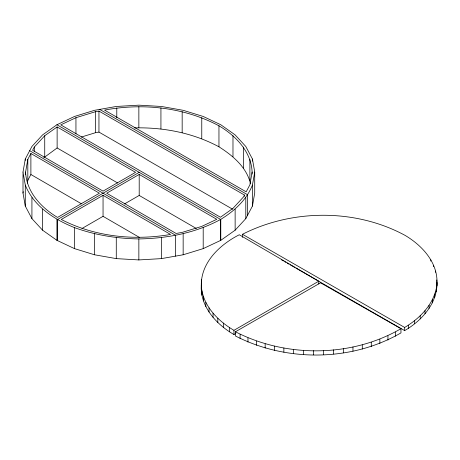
<?xml version="1.0" encoding="UTF-8"?>
<svg xmlns="http://www.w3.org/2000/svg" width="460" height="460" viewBox="0 0 460 460"><rect width="100%" height="100%" fill="white"/><g stroke="black" fill="none" stroke-linecap="round" stroke-linejoin="round"><path stroke-width="0.69" d="M235.813 333.448L233.956 334.523C216.436 324.472 200.083 306.728 201.284 285.24C201.06 262.171 220.127 244.473 239.292 234.761L318.763 281.192L318.763 283.992M201.284 289.438L201.555 279.45M295.912 268.134L404.673 330.608C421.785 320.62 437.385 303.468 437 282.595C437.512 261.981 421.78 245.255 405.076 235.376C355.632 208.593 292.399 208.903 242.46 234.284L242.46 237.435M436.322 291.536L437 282.595M23 172.046L25.288 159.011L31.924 146.47L42.584 134.895L56.936 124.746L74.52 116.46L94.564 110.308L116.276 106.473L138.857 105.156L161.437 106.473L183.155 110.308L203.199 116.46L220.783 124.746L235.135 134.895L245.795 146.47L252.431 159.011L254.719 172.046L254.719 193.045L252.431 206.086L245.795 218.621L235.135 230.195L220.783 240.344L203.199 248.63L183.155 254.782L161.437 258.618L138.857 259.934L116.276 258.618L94.564 254.782L74.52 248.63L56.936 240.344L42.584 230.195L31.924 218.621L25.288 206.086L23 193.045L23 172.046L25.288 185.081L25.288 206.086M25.587 172.046L27.819 159.304L30.889 153.502L99.423 193.217L57.534 217.419C41.239 207.65 26.444 191.981 25.587 172.046L25.587 174.846M23 193.045L23.241 191.676M27.324 183.137L27.819 180.303L27.819 159.304M252.132 172.046L249.895 184.788L246.169 191.831L104.529 110.101C142.922 102.81 184.224 107.358 218.954 125.804C236.233 136.034 252.402 152.806 252.132 174.144M252.431 206.086L252.431 185.081L254.719 172.046M404.673 330.608L404.673 327.457C419.25 318.734 432.647 305.526 436.322 288.385M34.31 147.045L32.597 150.282L103.057 191.118L135.568 172.339L57.126 126.96L44.735 135.723L34.31 147.045L34.31 151.242M27.819 180.303L30.889 174.501L30.889 153.502M244.461 195.052L243.403 197.047L232.978 208.363L220.443 217.235L60.76 124.861L75.946 117.702L95.553 111.682L98.952 111.084L244.461 195.052L244.461 196.449M25.288 185.081C33.776 206.316 54.102 219.414 74.52 227.631C95.151 235.106 116.955 238.585 138.857 238.935C167.158 238.47 195.753 232.99 220.783 219.345C234.266 211.088 246.48 200.06 252.431 185.081M43.786 157.757L57.126 147.959L57.126 126.96M235.439 331.781C286.235 357.851 351.371 357.5 400.959 328.699L320.539 282.82L235.439 331.781L235.439 335.984C286.235 362.054 351.371 361.698 400.959 332.902L400.959 328.699M233.956 334.523L233.956 330.326L318.763 281.192M139.202 172.339L57.437 219.581L57.437 240.58M103.051 195.322L61.266 219.466C94.564 236.67 133.883 240.844 170.562 234.45L103.051 195.322L103.051 216.327L139.599 237.504M139.202 174.438L106.691 193.223L176.128 233.467L182.166 232.403L201.767 226.383L216.775 219.316L139.202 174.438L139.202 195.442L196.293 228.47M81.978 228.499L103.051 216.327M124.476 203.947L139.202 195.442M81.357 137.046L95.553 132.687L98.952 132.089L232.651 209.231M134.584 127.897C163.651 127.201 193.217 132.957 218.954 146.803C232.685 155.52 246.802 167.285 250.516 183.845M242.46 234.284L404.673 327.457M281.618 259.923L283.481 260.998M284.723 261.711L285.965 262.424M287.212 263.137L289.075 264.207M290.317 264.92L294.67 267.421M99.682 109.405L247.376 194.632L247.376 215.631M29.687 150.702L175.404 235.152L175.404 256.151M56.936 124.746L220.605 219.426L220.605 240.43M57.126 147.959L117.656 182.977M30.889 174.501L81.518 203.843M201.284 285.24C202.279 305.112 217.632 320.81 233.956 330.326M436.77 279.95L437 285.746M435.643 271.049L435.643 272.308M434.757 294.124L434.757 297.275M433.653 265.38L433.653 266.639M432.331 299.765L432.331 302.916M430.824 259.837L430.824 261.096M429.082 305.273L429.082 308.424M425.028 310.609L425.028 313.76M420.216 315.733L420.216 318.884M414.661 320.603L414.661 323.754M408.399 325.18L408.399 328.331M395.473 332.045L395.473 336.248M387.941 335.875L387.941 340.072M379.856 339.296L379.856 343.499M371.283 342.303L371.283 346.506M362.296 344.873L362.296 349.077M352.958 346.995L352.958 351.193M343.338 348.645L343.338 352.849M333.517 349.818L333.517 354.016M323.558 350.485L323.558 354.689M313.53 350.647L313.53 354.844M303.519 350.278L303.519 354.476M293.606 349.399L293.606 353.596M283.866 348.024L283.866 352.222M274.361 346.173L274.361 350.37M265.161 343.856L265.161 348.059M256.341 341.101L256.341 345.299M252.431 159.011L252.431 161.109M249.895 159.304L249.895 180.303M247.963 337.916L247.963 342.119M245.795 197.616L245.795 218.621M243.403 147.045L243.403 168.044M240.097 334.328L240.097 338.525M235.135 209.191L235.135 230.195M232.978 135.723L232.978 156.728M229.552 327.635L229.552 331.838M223.33 323.098L223.33 327.296M220.783 219.345L220.783 240.344M218.954 125.804L218.954 146.803M217.816 318.257L217.816 322.46M213.043 313.162L213.043 317.365M209.035 307.855L209.035 312.053M205.827 302.364L205.827 306.567M203.446 296.74L203.446 300.943M203.199 227.631L203.199 248.63M201.923 291.019L201.923 295.222M201.767 117.702L201.767 138.707M183.155 233.783L183.155 254.782M182.166 111.682L182.166 132.687M161.437 237.613L161.437 258.618M160.931 107.939L160.931 128.938M138.857 106.645L138.857 127.65M138.857 238.935L138.857 259.934M116.788 107.939L116.788 117.737M116.276 237.613L116.276 258.618M98.952 111.084L98.952 132.089M95.553 111.682L95.553 132.687M94.564 233.783L94.564 254.782M75.946 117.702L75.946 133.802M74.52 227.631L74.52 248.63M56.936 219.345L56.936 240.344M44.735 135.723L44.735 156.728M42.584 209.191L42.584 230.195M31.924 197.616L31.924 218.621M25.288 159.011L25.288 160.408"/></g></svg>
